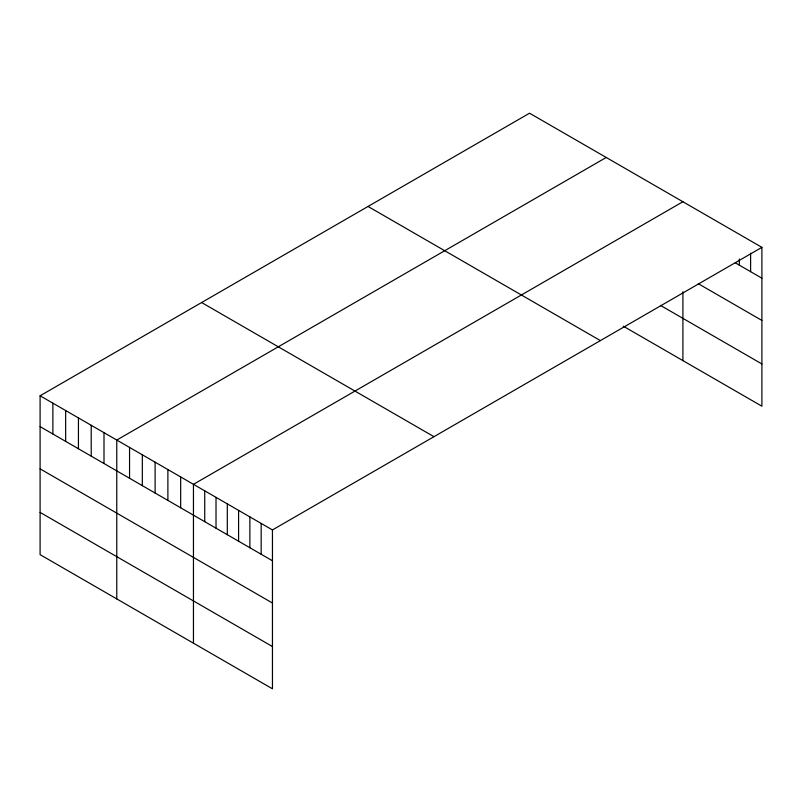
<?xml version="1.0" encoding="UTF-8"?>
<svg xmlns="http://www.w3.org/2000/svg" width="802" height="802" viewBox="0 0 802 802"><rect width="100%" height="100%" fill="white"/><g stroke="black" fill="none" stroke-linecap="round" stroke-linejoin="round"><path stroke-width="1.2" d="M761.9 247.347L272.449 529.932L272.449 688.798L40.1 554.653L40.1 395.787L529.551 113.202L761.9 247.347L761.9 406.213L623.264 326.173M606.232 157.473L116.771 440.057L116.771 598.914M682.903 201.743L193.452 484.328L193.452 643.184M735.223 262.785L761.9 278.184M698.291 283.707L761.9 320.429M660.537 305.442L761.9 363.958M368.038 206.455L600.377 340.599M201.623 302.534L433.962 436.679M40.1 395.787L272.449 529.932M40.1 426.624L272.449 560.768M40.1 468.869L272.449 603.014M40.1 512.398L272.449 646.542M750.612 253.171L750.612 271.667M739.334 258.986L739.334 265.151M682.903 291.748L682.903 360.599M261.161 523.415L261.161 554.252M249.873 516.899L249.873 547.736M238.585 510.383L238.585 541.22M227.307 503.877L227.307 534.703M216.019 497.36L216.019 528.187M204.731 490.844L204.731 521.681M180.671 476.949L180.671 507.786M167.889 469.571L167.889 500.408M155.107 462.193L155.107 493.029M142.335 454.814L142.335 485.651M129.553 447.436L129.553 478.273M103.999 432.679L103.999 463.516M91.217 425.301L91.217 456.137M78.436 417.922L78.436 448.759M65.654 410.544L65.654 441.381M52.882 403.165L52.882 434.002"/></g></svg>
